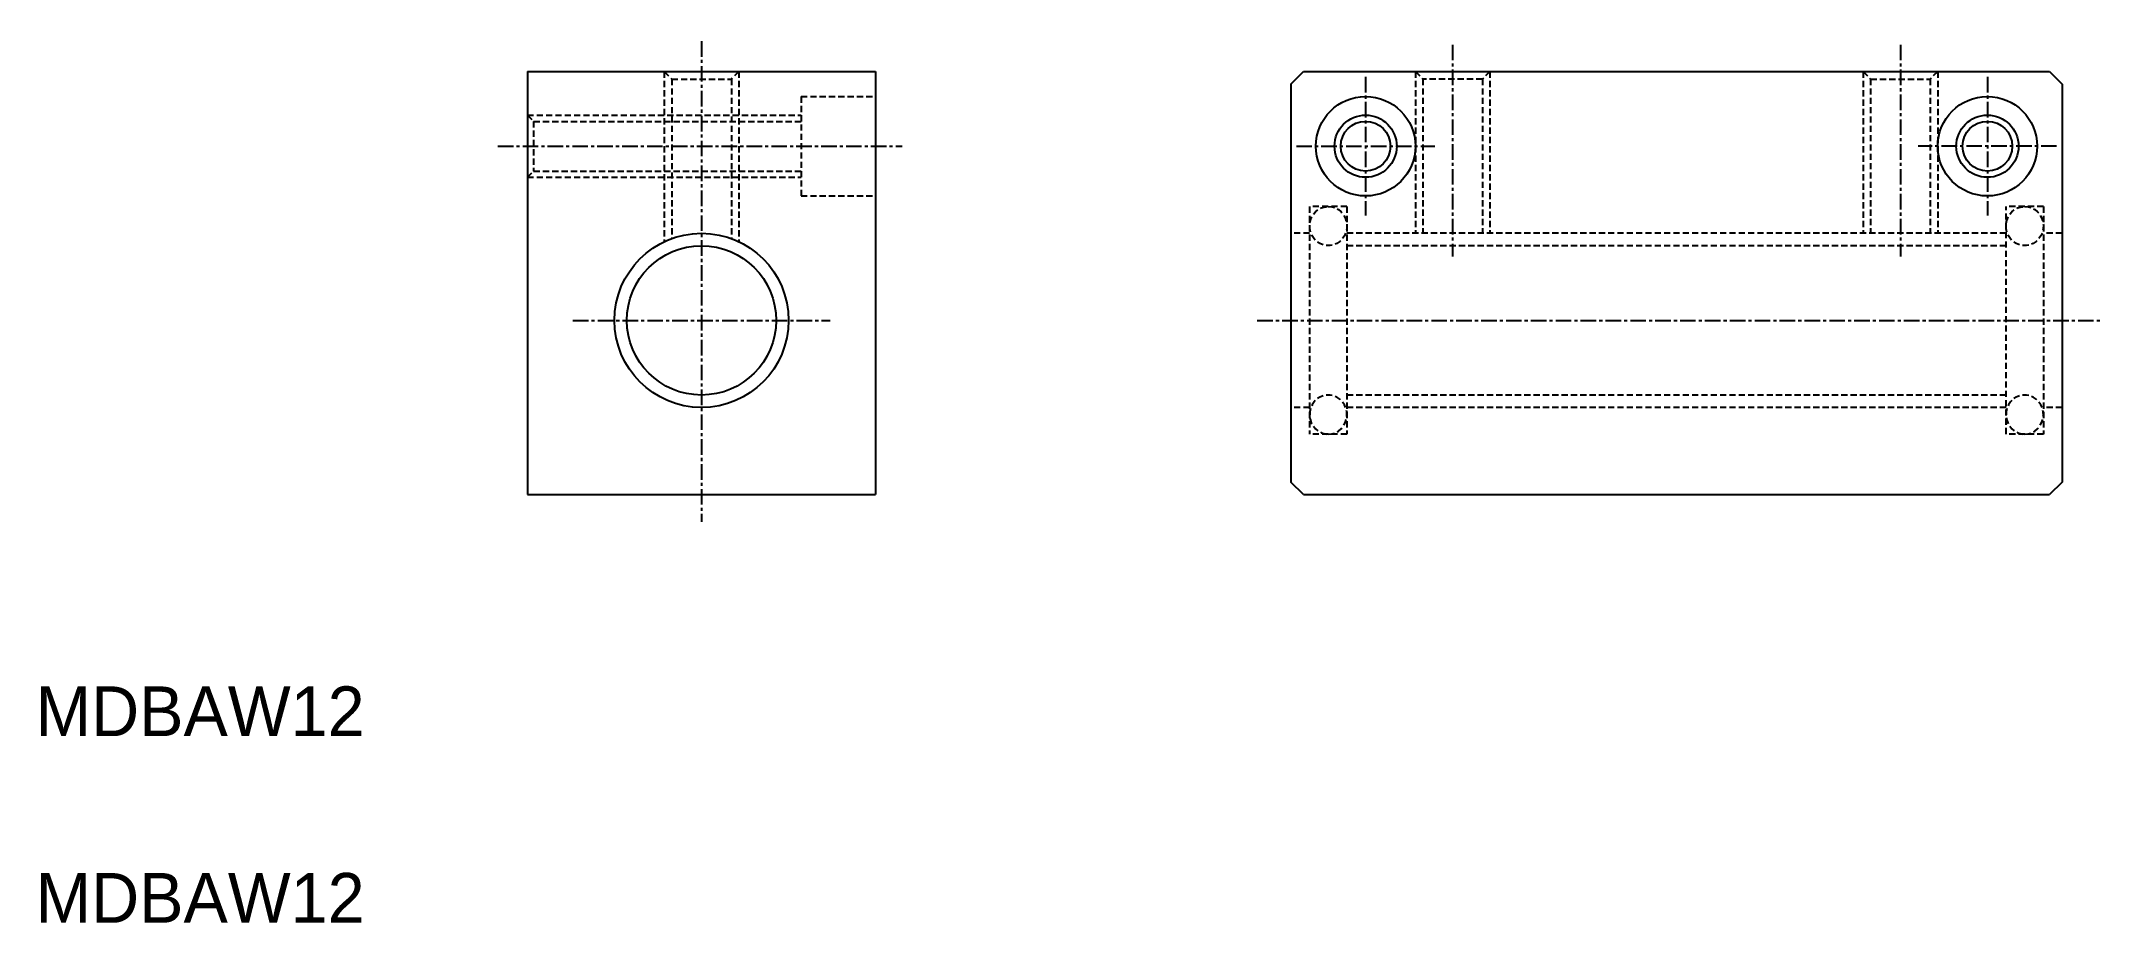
# Model space of a CAD drawing. Extents: x 69 to 234, y 78 to 149.
import ezdxf

# ---------------------------------------------------------------- set-up
doc = ezdxf.new("R2010")
doc.units = 0
doc.linetypes.add('CENTER', pattern=[2, 1.25, -0.25, 0.25, -0.25])
doc.linetypes.add('DASHED', pattern=[0.75, 0.5, -0.25])
doc.layers.get('0').update_dxf_attribs({"linetype": 'CONTINUOUS'})
doc.layers.add('CENTER', color=1, linetype='CENTER')

msp = doc.modelspace()

# ---------------------------------------------------------------- linework, layer by layer
at = {"color": 7, "linetype": 'CONTINUOUS'}
for p, q in [((107.73, 146.32), (107.73, 112.32)), ((107.73, 146.32), (135.73, 146.32)), ((114.73, 146.32), (114.73, 146.32)), ((135.73, 146.32), (135.73, 112.32)), ((169.13, 145.32), (170.13, 146.32)), ((170.13, 146.32), (230.13, 146.32)), ((230.13, 146.32), (231.13, 145.32)), ((169.13, 145.32), (169.13, 113.32)), ((231.13, 145.32), (231.13, 113.32)), ((170.13, 112.32), (169.13, 113.32)), ((231.13, 113.32), (230.13, 112.32)), ((107.73, 112.32), (135.73, 112.32)), ((170.13, 112.32), (230.13, 112.32))]:
    msp.add_line(p, q, dxfattribs=at)
at = {"color": 3, "linetype": 'DASHED'}
for p, q in [((118.73, 146.32), (118.73, 132.65)), ((118.73, 146.32), (119.33, 145.72)), ((121.73, 146.32), (121.73, 146.32)), ((124.73, 146.32), (124.13, 145.72)), ((124.73, 146.32), (124.73, 132.65)), ((179.13, 146.32), (179.13, 133.32)), ((179.13, 146.32), (179.73, 145.72)), ((185.13, 146.32), (184.53, 145.72)), ((185.13, 146.32), (185.13, 133.32)), ((215.13, 146.32), (215.13, 133.32)), ((215.13, 146.32), (215.73, 145.72)), ((221.13, 146.32), (220.53, 145.72)), ((221.13, 146.32), (221.13, 133.32)), ((119.33, 145.72), (119.33, 132.9)), ((119.33, 145.72), (124.13, 145.72)), ((124.13, 145.72), (124.13, 132.9)), ((129.73, 144.32), (129.73, 136.32)), ((129.73, 144.32), (135.73, 144.32)), ((184.53, 145.72), (179.73, 145.72)), ((179.73, 145.72), (179.73, 133.32)), ((184.53, 145.72), (184.53, 133.32)), ((215.73, 145.72), (215.73, 133.32)), ((215.73, 145.72), (220.53, 145.72)), ((220.53, 145.72), (220.53, 133.32)), ((107.73, 142.82), (129.73, 142.82)), ((107.73, 142.82), (108.23, 142.32)), ((108.23, 142.32), (129.73, 142.32)), ((108.23, 142.32), (108.23, 138.32)), ((107.73, 137.82), (108.23, 138.32)), ((107.73, 137.82), (129.73, 137.82)), ((108.23, 138.32), (129.73, 138.32)), ((129.73, 136.32), (135.73, 136.32)), ((173.63, 135.47), (170.63, 135.47)), ((170.63, 135.47), (170.63, 117.17)), ((173.63, 135.47), (173.63, 117.17)), ((229.63, 135.47), (226.63, 135.47)), ((226.63, 117.17), (226.63, 135.47)), ((229.63, 135.47), (229.63, 117.17)), ((170.63, 133.32), (169.13, 133.32)), ((226.63, 133.32), (173.63, 133.32)), ((231.13, 133.32), (229.63, 133.32)), ((226.63, 132.32), (173.63, 132.32)), ((170.63, 119.32), (169.13, 119.32)), ((226.63, 120.32), (173.63, 120.32)), ((226.63, 119.32), (173.63, 119.32)), ((231.13, 119.32), (229.63, 119.32)), ((173.63, 117.17), (170.63, 117.17)), ((229.63, 117.17), (226.63, 117.17))]:
    msp.add_line(p, q, dxfattribs=at)
at = {"color": 3, "linetype": 'DASHED', "flags": 128}
for points in [[(172.13, 135.47), (172.41, 135.45), (172.69, 135.36), (172.94, 135.22), (173.16, 135.04), (173.35, 134.81), (173.49, 134.55), (173.59, 134.27), (173.63, 133.97), (173.61, 133.67), (173.55, 133.38), (173.43, 133.11), (173.26, 132.87), (173.06, 132.66), (172.82, 132.5), (172.55, 132.39), (172.27, 132.33), (171.99, 132.33), (171.71, 132.39), (171.44, 132.5), (171.2, 132.66), (170.99, 132.87), (170.83, 133.11), (170.71, 133.38), (170.64, 133.67), (170.63, 133.97), (170.67, 134.27), (170.76, 134.55), (170.91, 134.81), (171.09, 135.04), (171.32, 135.22), (171.57, 135.36), (171.84, 135.45)], [(228.13, 135.47), (228.41, 135.45), (228.69, 135.36), (228.94, 135.22), (229.16, 135.04), (229.35, 134.81), (229.49, 134.55), (229.59, 134.27), (229.63, 133.97), (229.61, 133.67), (229.55, 133.38), (229.43, 133.11), (229.26, 132.87), (229.06, 132.66), (228.82, 132.5), (228.55, 132.39), (228.27, 132.33), (227.99, 132.33), (227.71, 132.39), (227.44, 132.5), (227.2, 132.66), (226.99, 132.87), (226.83, 133.11), (226.71, 133.38), (226.64, 133.67), (226.63, 133.97), (226.67, 134.27), (226.76, 134.55), (226.91, 134.81), (227.09, 135.04), (227.32, 135.22), (227.57, 135.36), (227.84, 135.45)], [(172.13, 117.17), (172.41, 117.2), (172.69, 117.29), (172.94, 117.42), (173.16, 117.61), (173.35, 117.84), (173.49, 118.09), (173.59, 118.38), (173.63, 118.67), (173.61, 118.97), (173.55, 119.26), (173.43, 119.54), (173.26, 119.78), (173.06, 119.99), (172.82, 120.15), (172.55, 120.26), (172.27, 120.32), (171.99, 120.32), (171.71, 120.26), (171.44, 120.15), (171.2, 119.99), (170.99, 119.78), (170.83, 119.54), (170.71, 119.26), (170.64, 118.97), (170.63, 118.67), (170.67, 118.38), (170.76, 118.09), (170.91, 117.84), (171.09, 117.61), (171.32, 117.42), (171.57, 117.29), (171.84, 117.2)], [(228.13, 117.17), (228.41, 117.2), (228.69, 117.29), (228.94, 117.42), (229.16, 117.61), (229.35, 117.84), (229.49, 118.09), (229.59, 118.38), (229.63, 118.67), (229.61, 118.97), (229.55, 119.26), (229.43, 119.54), (229.26, 119.78), (229.06, 119.99), (228.82, 120.15), (228.55, 120.26), (228.27, 120.32), (227.99, 120.32), (227.71, 120.26), (227.44, 120.15), (227.2, 119.99), (226.99, 119.78), (226.83, 119.54), (226.71, 119.26), (226.64, 118.97), (226.63, 118.67), (226.67, 118.38), (226.76, 118.09), (226.91, 117.84), (227.09, 117.61), (227.32, 117.42), (227.57, 117.29), (227.84, 117.2)]]:
    msp.add_lwpolyline(points, close=True, dxfattribs=at)
at = {"color": 7, "linetype": 'CONTINUOUS'}
for centre, radius in [((175.13, 140.32), 4), ((225.13, 140.32), 4), ((175.13, 140.32), 2), ((225.13, 140.32), 2), ((121.73, 126.32), 7), ((121.73, 126.32), 6)]:
    msp.add_circle(centre, radius, dxfattribs=at)
at = {"color": 3, "linetype": 'CONTINUOUS'}
for centre in [(175.13, 140.32), (225.13, 140.32)]:
    msp.add_circle(centre, 2.5, dxfattribs=at)
at = {"layer": 'CENTER', "color": 1, "linetype": 'CENTER'}
for p, q in [((121.73, 148.76), (121.73, 110.12)), ((182.13, 148.48), (182.13, 131.46)), ((218.13, 148.48), (218.13, 131.46)), ((175.13, 145.89), (175.13, 134.76)), ((225.13, 145.89), (225.13, 134.76)), ((105.35, 140.32), (137.87, 140.32)), ((169.56, 140.32), (180.69, 140.32)), ((230.69, 140.32), (219.56, 140.32)), ((111.38, 126.32), (132.08, 126.32)), ((166.42, 126.32), (234.25, 126.32))]:
    msp.add_line(p, q, dxfattribs=at)

# ---------------------------------------------------------------- texts
at = {"color": 7, "linetype": 'CONTINUOUS'}
for p in [(68.19, 92.9), (68.19, 77.9)]:
    msp.add_text('MDBAW12', height=4, dxfattribs=at).set_placement(p)

doc.saveas('drawing.dxf')
